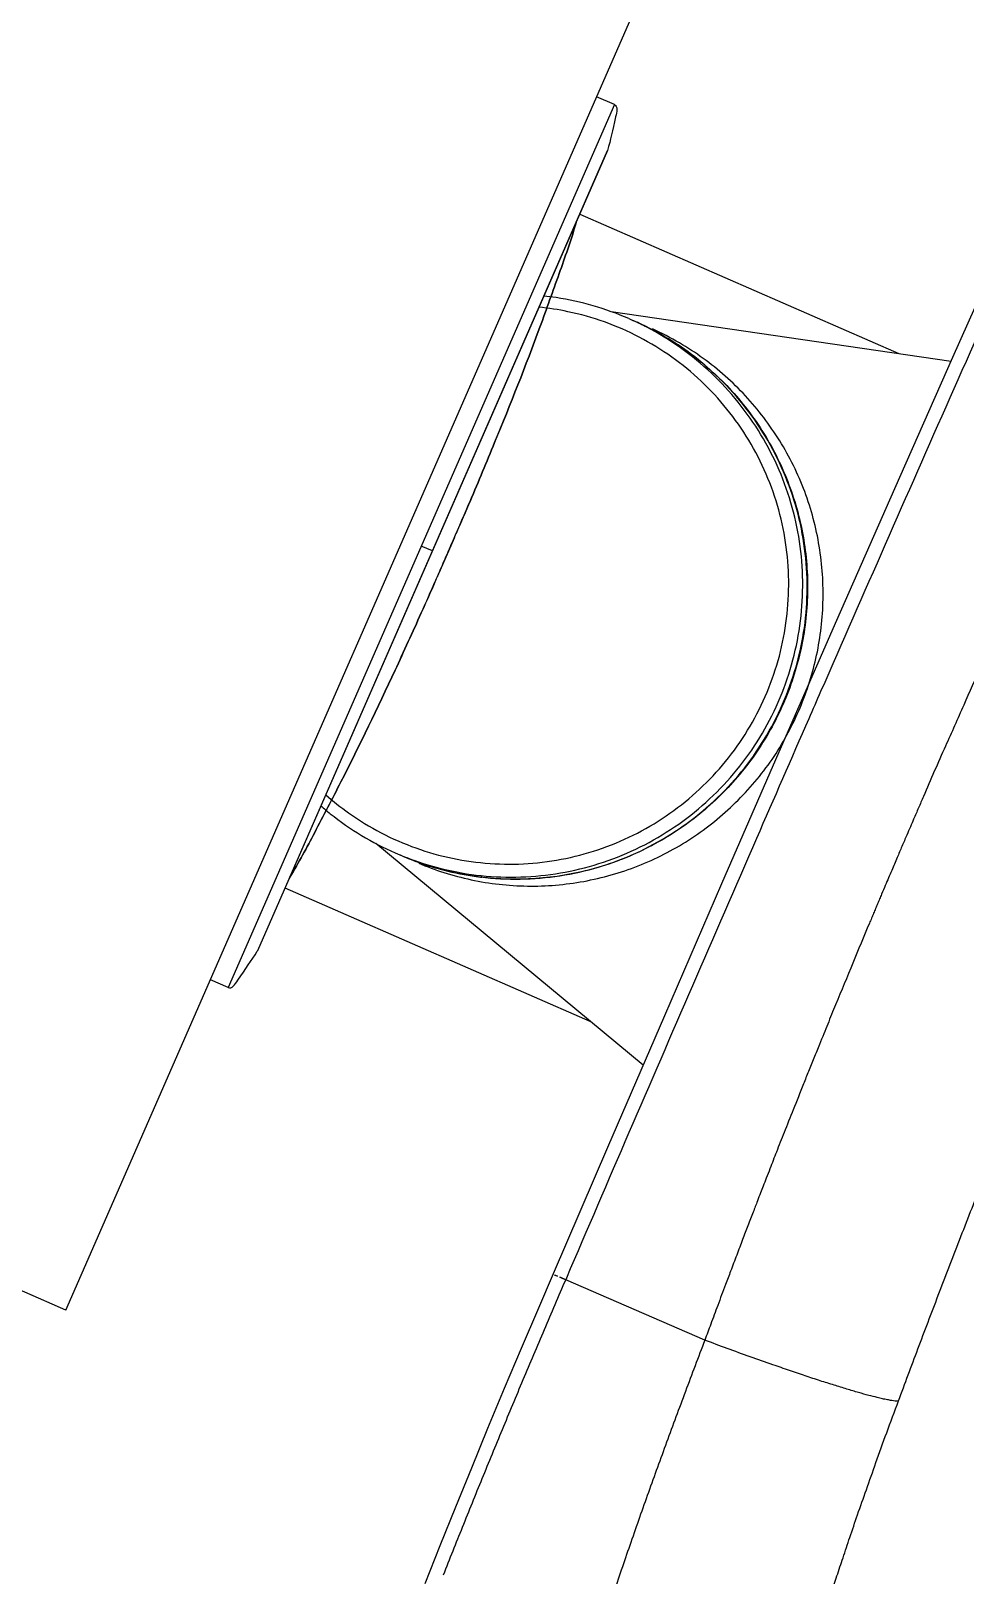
# Model space of a CAD drawing. Header units: millimetres. Extents: x 1145859089 to 1147511753, y -1047484727 to -1047247487.
# Drawn here: x 1146005448.1 to 1146005545, y -1047431354.8 to -1047431194.6 of the extents above; entities that cross this region are included whole.
import ezdxf
from ezdxf.xclip import XClip

# ---------------------------------------------------------------- set-up
doc = ezdxf.new("R2010")
doc.units = ezdxf.units.MM
doc.header["$LTSCALE"] = 100
doc.header["$MEASUREMENT"] = 0
doc.header["$XCLIPFRAME"] = 2
doc.layers.get('0').update_dxf_attribs({"linetype": 'CONTINUOUS'})
doc.layers.add('XREF', color=135, linetype='CONTINUOUS')
doc.layers.add('단지배치도$0$W240910', color=135, linetype='CONTINUOUS')

# ---------------------------------------------------------------- blocks, each defined once
blk = doc.blocks.new('단지배치도$0$zw$9902')
at = {"layer": '단지배치도$0$W240910', "linetype": 'ByBlock', "ltscale": 20}
for p, q in [((67310.91, -59957.99), (67381.04, -59797.65)), ((67367.81, -59832.9), (67365.97, -59832.09)), ((67367.81, -59832.9), (67327.73, -59924.52)), ((67367.1, -59837.67), (67330.78, -59920.72)), ((67367.08, -59837.71), (67334.03, -59913.28)), ((67364.22, -59844.26), (67397.32, -59858.74)), ((67364.22, -59844.26), (67397.32, -59858.74)), ((67402.93, -59859.1), (67408.97, -59845.49)), ((67367.47, -59854.38), (67402.74, -59859.53)), ((67369.32, -59855.11), (67369.78, -59855.32)), ((67369.81, -59855.33), (67369.78, -59855.32)), ((67369.82, -59855.33), (67369.81, -59855.33)), ((67396.91, -59872.74), (67402.93, -59859.1)), ((67390.9, -59886.39), (67396.91, -59872.74)), ((67351.08, -59878.13), (67349.6, -59881.52)), ((67351.08, -59878.13), (67351.1, -59878.09)), ((67351.12, -59878.05), (67351.1, -59878.09)), ((67348.93, -59879.21), (67347.77, -59878.7)), ((67349.56, -59881.61), (67349.58, -59881.57)), ((67349.6, -59881.52), (67349.58, -59881.57)), ((67384.92, -59900.06), (67390.9, -59886.39)), ((67310.91, -59957.99), (67160.56, -59892.23)), ((67378.96, -59913.73), (67384.92, -59900.06)), ((67370.8, -59932.58), (67343.07, -59909.57)), ((67345.08, -59910.54), (67345.54, -59910.75)), ((67345.54, -59910.75), (67345.57, -59910.76)), ((67345.57, -59910.76), (67345.58, -59910.76)), ((67373.03, -59927.41), (67378.96, -59913.73)), ((67333.64, -59914.17), (67365.28, -59928)), ((67333.64, -59914.17), (67365.28, -59928)), ((67330.83, -59920.59), (67330.76, -59920.75)), ((67330.78, -59920.72), (67330.76, -59920.75)), ((67327.73, -59924.52), (67325.9, -59923.71)), ((67367.12, -59941.09), (67373.03, -59927.41)), ((67361.49, -59954.18), (67367.12, -59941.09)), ((67359.96, -59957.75), (67361.49, -59954.18)), ((67362.76, -59954.83), (67362.71, -59954.81)), ((67362.83, -59954.66), (67362.76, -59954.83)), ((67377.19, -59961.1), (67362.76, -59954.83)), ((67358.18, -59961.93), (67359.96, -59957.75)), ((67356.42, -59966.09), (67358.18, -59961.93)), ((67354.7, -59970.23), (67356.42, -59966.09)), ((67353.01, -59974.34), (67354.7, -59970.23)), ((67351.36, -59978.4), (67353.01, -59974.34)), ((67349.75, -59982.4), (67351.36, -59978.4)), ((67348.19, -59986.35), (67349.75, -59982.4))]:
    blk.add_line(p, q, dxfattribs=at)
at = {"layer": '단지배치도$0$W240910'}
blk.add_arc((56404.25, -57219.78, 0), 12756.72, 322.50733, 9.110085, dxfattribs=at)
at = {"layer": '단지배치도$0$W240910', "linetype": 'ByBlock', "ltscale": 20}
for centre, radius, start, end in [((67357.28, -59882.64), 30.04, 65.4137, 66.3767), ((67357.81, -59882.79), 29.96, 62.9233, 66.3741), ((67357.76, -59882.89), 30.08, 62.3465, 62.9254), ((67357.74, -59882.92), 30.12, 59.464, 62.3461), ((67357.75, -59882.91), 30.1, 57.9296, 59.4642), ((67357.78, -59882.86), 30.05, 56.3915, 57.9297), ((67357.82, -59882.8), 29.98, 49.8235, 56.3912), ((67357.76, -59882.88), 30.07, 49.0932, 49.8286), ((66896.22, -59679.19), 496.46, 336.1635, 336.3771), ((66894.74, -59682.58), 496.46, 336.3763, 336.5898), ((67359.11, -59883.66), 30.36, 331.002, 341.8024), ((67357.58, -59883.31), 29.96, 246.3792, 249.8301), ((67357.62, -59883.2), 30.08, 249.828, 250.4069), ((67357.64, -59883.17), 30.12, 250.4073, 253.2894), ((67357.63, -59883.18), 30.1, 253.2892, 254.8238), ((67357.62, -59883.23), 30.05, 254.8236, 256.3619), ((67357.6, -59883.3), 29.98, 256.3621, 262.9299), ((67357.62, -59883.21), 30.07, 262.9248, 263.6601)]:
    blk.add_arc(centre, radius, start, end, dxfattribs=at)
for points, start_tangent, end_tangent in [([(67367.81, -59832.9), (67367.94, -59834.16), (67367.1, -59837.67)], (0.9162, -0.400722), (-0.280165, -0.959952)), ([(67416.09, -59832.99), (67409.34, -59848.15), (67402.61, -59863.34), (67395.9, -59878.56), (67389.21, -59893.8)], (-0.408197, -0.912894), (-0.401005, -0.916076)), ([(67430.72, -59839.45), (67430.04, -59840.78), (67429.26, -59842.32), (67428.38, -59844.05), (67427.65, -59845.5), (67426.83, -59847.11), (67425.96, -59848.86), (67425.19, -59850.4), (67424.53, -59851.73), (67423.97, -59852.85), (67423.52, -59853.76), (67423.19, -59854.43), (67422.87, -59855.08), (67422.48, -59855.87), (67421.9, -59857.05), (67421.21, -59858.45), (67420.43, -59860.06), (67419.54, -59861.89), (67418.55, -59863.94), (67417.62, -59865.88), (67416.61, -59867.98), (67416.16, -59868.92), (67415.92, -59869.43), (67415.73, -59869.82), (67415.54, -59870.22), (67415.34, -59870.63), (67415.14, -59871.06), (67414.19, -59873.09), (67413.14, -59875.31), (67412.01, -59877.73), (67410.62, -59880.72), (67409.13, -59883.95), (67407.54, -59887.45), (67405.84, -59891.2), (67404.05, -59895.21), (67402.16, -59899.47)], (-0.460582, -0.887617), (-0.414644, -0.909984)), ([(67351.12, -59878.05), (67352.87, -59873.99), (67355.39, -59867.96), (67360.09, -59855.98), (67362.09, -59850.41), (67363.77, -59845.38), (67363.84, -59845.14)], (0.400549, 0.916275), (0.299936, 0.953959)), ([(67363.84, -59845.14), (67363.77, -59845.38), (67362.09, -59850.41), (67360.09, -59855.98), (67355.39, -59867.96), (67352.87, -59873.99), (67351.4, -59877.39)], (-0.299936, -0.953959), (-0.399227, -0.916852)), ([(67397.29, -59967.4), (67399.3, -59962.01), (67401.41, -59956.45), (67403.62, -59950.72), (67405.93, -59944.82), (67408.32, -59938.85), (67408.86, -59937.51), (67409.52, -59935.89), (67410.16, -59934.3), (67410.8, -59932.75), (67411.42, -59931.24), (67412.03, -59929.77), (67413.62, -59925.93), (67415.13, -59922.36), (67416.53, -59919.06), (67417.83, -59916.03), (67419.02, -59913.28), (67419.88, -59911.3), (67420.67, -59909.48), (67421.4, -59907.82), (67422.17, -59906.09), (67423.01, -59904.2), (67424.19, -59901.56), (67425.49, -59898.66), (67426.92, -59895.51), (67428.48, -59892.1), (67430.17, -59888.44), (67432.19, -59884.13), (67434.37, -59879.52), (67434.82, -59878.57), (67435.23, -59877.71), (67435.64, -59876.86), (67436.05, -59876.02), (67436.45, -59875.18), (67438.99, -59869.93), (67441.52, -59864.81), (67443.98, -59859.87), (67446.37, -59855.13), (67448.71, -59850.57)], (0.346999, 0.937865), (0.457151, 0.889389)), ([(67384.81, -59894.9), (67386.2, -59891.02), (67387.05, -59886.98), (67387.35, -59882.86), (67387.09, -59878.75), (67386.26, -59874.7), (67384.9, -59870.82), (67383.02, -59867.15), (67380.66, -59863.78), (67377.87, -59860.76), (67374.68, -59858.15), (67371.18, -59856), (67369.78, -59855.32)], (0.400722, 0.9162), (-0.909335, 0.416064)), ([(67385.27, -59895.11), (67386.66, -59891.22), (67387.52, -59887.18), (67387.81, -59883.07), (67387.55, -59878.95), (67386.73, -59874.91), (67385.36, -59871.02), (67383.49, -59867.35), (67381.13, -59863.98), (67378.33, -59860.96), (67375.15, -59858.35), (67371.64, -59856.2), (67369.82, -59855.33)], (0.400722, 0.9162), (-0.915618, 0.40205)), ([(67387.95, -59893.15), (67389.22, -59887.53), (67389.4, -59881.65), (67388.45, -59875.86), (67386.39, -59870.36), (67383.3, -59865.37), (67379.31, -59861.07), (67374.57, -59857.63), (67371.75, -59856.18)], (0.31229, 0.949987), (-0.911607, 0.411062)), ([(67377.45, -59860.15), (67379.47, -59862.06), (67383.12, -59866.71), (67385.79, -59871.99), (67387.39, -59877.69), (67387.85, -59883.6), (67387.14, -59889.48), (67385.31, -59895.12)], (0.755776, -0.65483), (-0.400678, -0.916219)), ([(67351.12, -59878.05), (67351.4, -59877.39)], (0.400549, 0.916275), (0.399227, 0.916852)), ([(67349.56, -59881.61), (67347.77, -59885.65), (67345.06, -59891.59), (67339.44, -59903.18), (67336.72, -59908.43), (67334.16, -59913.07), (67334.03, -59913.29)], (-0.400893, -0.916125), (-0.496865, -0.867828)), ([(67349.56, -59881.61), (67349.28, -59882.26)], (-0.400893, -0.916125), (-0.402211, -0.915547)), ([(67334.03, -59913.29), (67334.16, -59913.07), (67336.72, -59908.43), (67339.44, -59903.18), (67345.06, -59891.59), (67347.77, -59885.65), (67349.28, -59882.26)], (0.496865, 0.867828), (0.402211, 0.915547)), ([(67389.21, -59893.8), (67387.97, -59896.63)], (-0.401005, -0.916076), (-0.400694, -0.916212)), ([(67345.08, -59910.54), (67346.99, -59911.3), (67350.95, -59912.42), (67355.02, -59912.99), (67359.14, -59912.99), (67363.22, -59912.43), (67367.18, -59911.33), (67370.96, -59909.69), (67374.49, -59907.55), (67377.69, -59904.95), (67380.51, -59901.93), (67382.9, -59898.57), (67384.81, -59894.9)], (0.9162, -0.400722), (0.400722, 0.9162)), ([(67345.58, -59910.76), (67347.45, -59911.51), (67351.41, -59912.62), (67355.48, -59913.19), (67359.6, -59913.19), (67363.68, -59912.64), (67367.65, -59911.53), (67371.43, -59909.89), (67374.95, -59907.75), (67378.15, -59905.15), (67380.98, -59902.14), (67383.36, -59898.77), (67385.27, -59895.11)], (0.91678, -0.399393), (0.400722, 0.9162)), ([(67385.31, -59895.12), (67382.41, -59900.3), (67378.57, -59904.81), (67373.92, -59908.49), (67368.65, -59911.18), (67362.96, -59912.8), (67357.07, -59913.27), (67354.3, -59913.1)], (-0.400678, -0.916219), (-0.993884, 0.110426)), ([(67387.97, -59896.63), (67382.55, -59909.06), (67375.92, -59924.32), (67369.32, -59939.57), (67362.83, -59954.66)], (-0.400694, -0.916212), (-0.393823, -0.919186)), ([(67347.51, -59911.61), (67350.12, -59912.57), (67355.85, -59913.8), (67361.72, -59913.88), (67367.49, -59912.83), (67372.95, -59910.68), (67377.9, -59907.51), (67382.14, -59903.45), (67385.52, -59898.64), (67385.66, -59898.38)], (0.920772, -0.390101), (0.484751, 0.874652)), ([(67402.16, -59899.47), (67399.87, -59904.7), (67399.62, -59905.28), (67399.36, -59905.87), (67399.11, -59906.46), (67398.86, -59907.04), (67398.52, -59907.83), (67398.15, -59908.69), (67397.64, -59909.87), (67397.15, -59911.02), (67396.58, -59912.37), (67395.92, -59913.91), (67395.53, -59914.83), (67395.33, -59915.32), (67395.12, -59915.82), (67394.91, -59916.31), (67394.7, -59916.81), (67394.49, -59917.32), (67394.27, -59917.83), (67392.55, -59921.97), (67390.76, -59926.3), (67390.35, -59927.3), (67389.94, -59928.31), (67389.53, -59929.32), (67389.09, -59930.41), (67388.51, -59931.84), (67387.95, -59933.21), (67387.43, -59934.52), (67386.36, -59937.2), (67385.42, -59939.56), (67384.62, -59941.59), (67383.95, -59943.31), (67383.57, -59944.28), (67383.25, -59945.11), (67382.98, -59945.8), (67382.65, -59946.66), (67382.21, -59947.81), (67381.66, -59949.23), (67381.12, -59950.65), (67380.5, -59952.27), (67379.87, -59953.93), (67379.35, -59955.33), (67378.53, -59957.5), (67377.81, -59959.43), (67377.19, -59961.1)], (-0.414644, -0.909984), (-0.344062, -0.938947)), ([(67327.73, -59924.52), (67328.75, -59923.75), (67330.76, -59920.75)], (0.9162, -0.400722), (0.514684, 0.85738)), ([(67362.76, -59954.83), (67360.52, -59960.04), (67358.32, -59965.23), (67356.17, -59970.39), (67354.07, -59975.49), (67352.03, -59980.53), (67350.05, -59985.48)], (-0.414277, -0.910151), (-0.368019, -0.929818)), ([(67361.9, -59954.46), (67361.49, -59954.18)], (-0.932726, 0.360586), (0.966981, 0.254848)), ([(67362.71, -59954.81), (67362.21, -59954.58), (67361.9, -59954.46)], (-0.915691, 0.401884), (-0.932726, 0.360586)), ([(67377.19, -59961.1), (67375.18, -59966.43), (67373.23, -59971.7), (67371.34, -59976.91), (67369.52, -59982.08), (67367.76, -59987.19), (67366.08, -59992.24)], (-0.35175, -0.936094), (-0.292872, -0.956152)), ([(67397.29, -59967.4), (67396.59, -59967.37), (67396.13, -59967.29), (67395.61, -59967.18), (67395.07, -59967.05), (67394.22, -59966.84), (67393.14, -59966.54), (67391.93, -59966.18), (67390.61, -59965.77), (67389.17, -59965.32), (67387.62, -59964.81), (67385.98, -59964.25), (67384.26, -59963.66), (67381.9, -59962.83), (67379.52, -59961.97), (67377.19, -59961.1)], (-0.957586, -0.288147), (-0.937112, 0.349028)), ([(67382.62, -60013.93), (67382.85, -60013), (67383.15, -60011.82), (67383.53, -60010.36), (67383.87, -60009.06), (67384.25, -60007.64), (67384.6, -60006.36), (67384.9, -60005.26), (67385.16, -60004.34), (67385.53, -60003.02), (67386.04, -60001.23), (67386.57, -59999.42), (67387.12, -59997.58), (67387.68, -59995.72), (67388.25, -59993.85), (67388.84, -59991.96), (67388.96, -59991.58), (67389.25, -59990.66), (67389.47, -59989.97), (67389.87, -59988.74), (67390.34, -59987.27), (67390.9, -59985.57), (67391.53, -59983.69), (67392.24, -59981.57), (67393.04, -59979.22), (67393.95, -59976.63), (67394.95, -59973.8), (67396.06, -59970.72), (67397.29, -59967.4)], (0.242268, 0.970209), (0.349923, 0.936779))]:
    blk.add_spline(points, degree=3, dxfattribs=dict(at, start_tangent=start_tangent, end_tangent=end_tangent))
for points, knots in [([(67369.32, -59855.11), (67368.12, -59854.59), (67365.63, -59853.69), (67362.64, -59853.04), (67360.92, -59852.81), (67360.5, -59852.77)], [0, 0, 0, 0, 3.942487, 7.885538, 9.158562, 9.158562, 9.158562, 9.158562]), ([(67383.46, -59894.32), (67383.99, -59893.11), (67384.88, -59890.62), (67385.7, -59886.73), (67385.99, -59882.78), (67385.73, -59878.82), (67384.95, -59874.93), (67383.64, -59871.2), (67381.83, -59867.67), (67379.56, -59864.43), (67376.87, -59861.53), (67373.81, -59859.02), (67370.44, -59856.95), (67366.82, -59855.37), (67363.3, -59854.38), (67361, -59854.02), (67359.99, -59853.92)], [0, 0, 0, 0, 3.956531, 7.912519, 11.867416, 15.82085, 19.772505, 23.722097, 27.669651, 31.615273, 35.55921, 39.50186, 43.443683, 47.385235, 51.327059, 54.361858, 54.361858, 54.361858, 54.361858]), ([(67337.87, -59904.51), (67338.63, -59905.18), (67340.45, -59906.63), (67343.57, -59908.53), (67347.19, -59910.12), (67350.99, -59911.19), (67354.91, -59911.73), (67358.87, -59911.74), (67362.79, -59911.2), (67366.6, -59910.14), (67370.24, -59908.56), (67373.63, -59906.5), (67376.7, -59904), (67379.42, -59901.11), (67381.71, -59897.87), (67382.93, -59895.52), (67383.46, -59894.32)], [36.468695, 36.468695, 36.468695, 36.468695, 39.50186, 43.443683, 47.385235, 51.327059, 55.269708, 59.213647, 63.159266, 67.10682, 71.056403, 75.008062, 78.961505, 82.916401, 86.872392, 90.828922, 90.828922, 90.828922, 90.828922]), ([(67337.37, -59905.66), (67337.68, -59905.94), (67339.02, -59907.05), (67341.53, -59908.8), (67343.87, -59910.02), (67345.08, -59910.54)], [38.244467, 38.244467, 38.244467, 38.244467, 39.515555, 43.458684, 47.401327, 47.401327, 47.401327, 47.401327])]:
    blk.add_open_spline(points, degree=3, knots=knots, dxfattribs=at)
blk = doc.blocks.new('단지배치도')
blk.add_blockref('단지배치도$0$zw$9902', (141034.19, 142437.16))

msp = doc.modelspace()

# ---------------------------------------------------------------- block references
at = {"layer": 'XREF'}
ref = msp.add_blockref('단지배치도', (1145797106.633357, -1047513806.462535), dxfattribs=at)
XClip(ref).set_block_clipping_path([(72982.4064819524, 34919.7593965302), (360382.4067475507, 255319.7593436702)])

doc.saveas('drawing.dxf')
